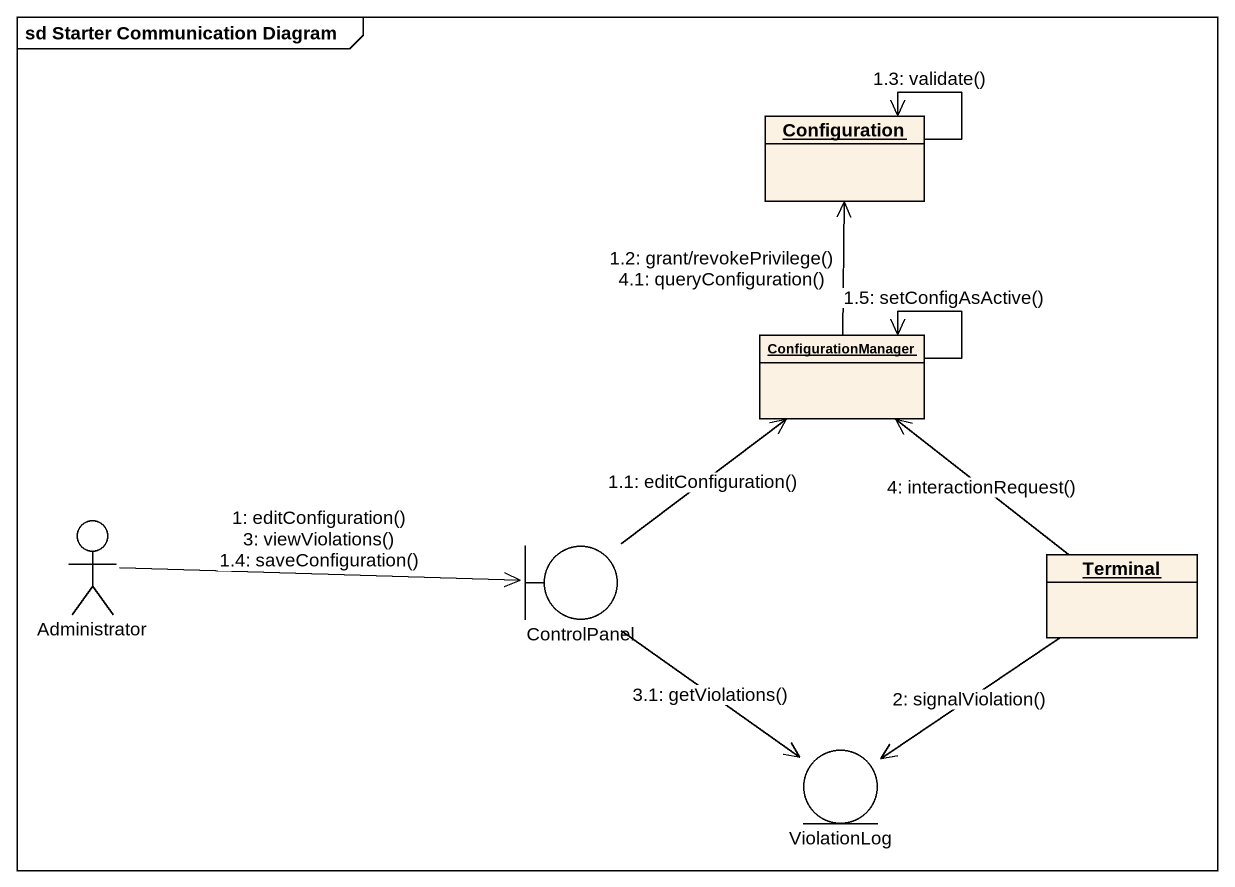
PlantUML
@startuml
mainframe sd Starter Communication Diagram
allowmixing
hide circle
hide empty members
object Configuration
object ConfigurationManager
actor Administrator
boundary ControlPanel
object Terminal
entity ViolationLog
Administrator -right-> ControlPanel : 1: editConfiguration()\n3: viewViolations()\n1.4: saveConfiguration()
ControlPanel -up-> ConfigurationManager : 1.1: editConfiguration()
ConfigurationManager -up-> Configuration : 1.2: grant/revokePrivilege()\n4.1: queryConfiguration()
Configuration --> Configuration : 1.3: validate()
ConfigurationManager --> ConfigurationManager : 1.5: setConfigAsActive()
Terminal --> ViolationLog : 2: signalViolation()
ControlPanel --> ViolationLog : 3.1: getViolations()
Terminal -up-> ConfigurationManager : 4: interactionRequest()
@enduml
